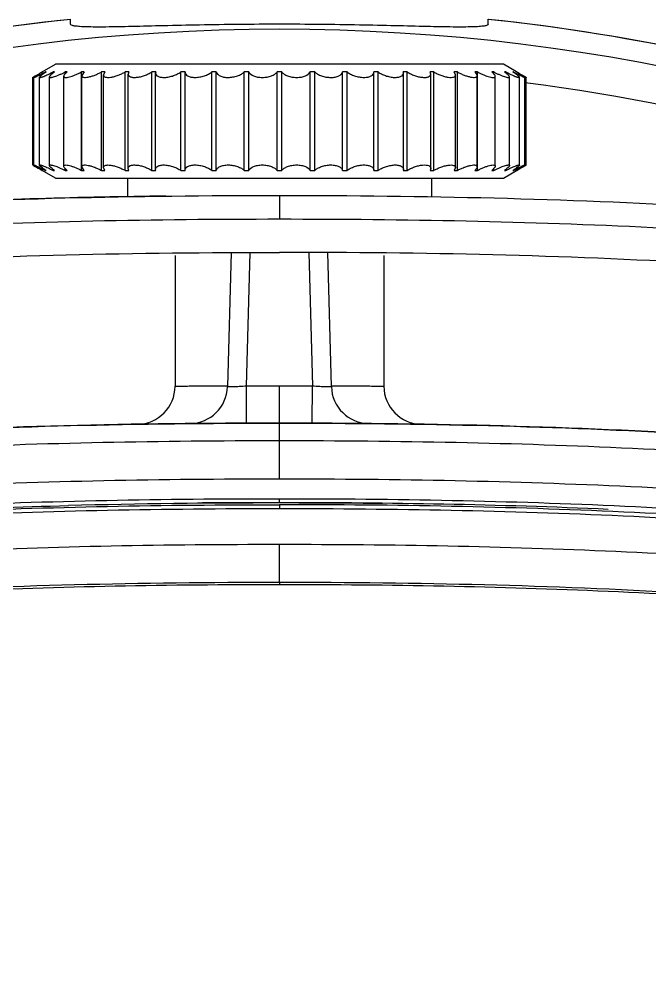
# Model space of a CAD drawing. Header units: millimetres. Extents: x 789 to 15176, y 607 to 3602.
# Drawn here: x 7984.5 to 8106.3, y 3415.5 to 3602.3 of the extents above; entities that cross this region are included whole.
import ezdxf

# ---------------------------------------------------------------- set-up
doc = ezdxf.new("R2010")
doc.units = ezdxf.units.MM
doc.layers.add('ASSEM_MEMBER_1', color=7, linetype='Continuous')

msp = doc.modelspace()

# ---------------------------------------------------------------- linework, layer by layer
at = {"layer": 'ASSEM_MEMBER_1', "color": 7, "linetype": 'Continuous'}
for p, q in [((7994.37, 3601.34), (7994.37, 3602.3)), ((8075.09, 3601.34), (8075.09, 3602.3)), ((7988.9, 3592.15), (7991.44, 3593.61)), ((8078.02, 3593.61), (7991.44, 3593.61)), ((8080.56, 3592.15), (8078.02, 3593.61)), ((7987.06, 3574.14), (7987.06, 3591.07)), ((7987.22, 3591.17), (7987.51, 3591.35)), ((7987.28, 3574.13), (7987.28, 3591.08)), ((7988.37, 3574.09), (7988.37, 3591.12)), ((7989.49, 3592.02), (7989.49, 3592.13)), ((7989.65, 3592.13), (7989.49, 3592.13)), ((7990.3, 3574.03), (7990.3, 3591.19)), ((7990.98, 3591.89), (7990.98, 3592.13)), ((7991.26, 3592.13), (7990.98, 3592.13)), ((7993.03, 3573.93), (7993.03, 3591.28)), ((7993.32, 3591.69), (7993.32, 3592.13)), ((7993.71, 3592.13), (7993.32, 3592.13)), ((7996.46, 3573.08), (7996.46, 3592.13)), ((7996.96, 3592.13), (7996.46, 3592.13)), ((7996.96, 3592.13), (7996.52, 3591.41)), ((7996.52, 3573.8), (7996.52, 3591.41)), ((8000.35, 3573.08), (8000.35, 3592.13)), ((8000.95, 3592.13), (8000.35, 3592.13)), ((8000.95, 3592.13), (8000.7, 3591.56)), ((8000.7, 3573.65), (8000.7, 3591.56)), ((8004.91, 3573.08), (8004.91, 3592.13)), ((8005.6, 3592.13), (8004.91, 3592.13)), ((8005.6, 3592.13), (8005.49, 3591.73)), ((8005.49, 3573.48), (8005.49, 3591.73)), ((8010.05, 3573.08), (8010.05, 3592.13)), ((8010.81, 3592.13), (8010.05, 3592.13)), ((8010.81, 3592.13), (8010.78, 3591.93)), ((8010.78, 3573.28), (8010.78, 3591.93)), ((8015.67, 3573.08), (8015.67, 3592.13)), ((8016.49, 3592.13), (8015.67, 3592.13)), ((8016.49, 3573.08), (8016.49, 3592.13)), ((8021.66, 3573.08), (8021.66, 3592.13)), ((8022.52, 3592.13), (8021.66, 3592.13)), ((8022.52, 3573.08), (8022.52, 3592.13)), ((8027.91, 3573.08), (8027.91, 3592.13)), ((8028.79, 3592.13), (8027.91, 3592.13)), ((8028.79, 3573.08), (8028.79, 3592.13)), ((8034.28, 3573.08), (8034.28, 3592.13)), ((8035.18, 3592.13), (8034.28, 3592.13)), ((8035.18, 3573.08), (8035.18, 3592.13)), ((8040.67, 3573.08), (8040.67, 3592.13)), ((8041.56, 3592.13), (8040.67, 3592.13)), ((8041.56, 3573.08), (8041.56, 3592.13)), ((8046.94, 3573.08), (8046.94, 3592.13)), ((8047.8, 3592.13), (8046.94, 3592.13)), ((8047.8, 3573.08), (8047.8, 3592.13)), ((8052.97, 3573.08), (8052.97, 3592.13)), ((8053.79, 3592.13), (8052.97, 3592.13)), ((8053.79, 3573.08), (8053.79, 3592.13)), ((8058.68, 3591.93), (8058.65, 3592.13)), ((8059.41, 3592.13), (8058.65, 3592.13)), ((8058.68, 3573.28), (8058.68, 3591.93)), ((8059.41, 3573.08), (8059.41, 3592.13)), ((8063.97, 3591.73), (8063.86, 3592.13)), ((8064.55, 3592.13), (8063.86, 3592.13)), ((8063.97, 3573.48), (8063.97, 3591.73)), ((8064.55, 3573.08), (8064.55, 3592.13)), ((8068.76, 3591.56), (8068.51, 3592.13)), ((8069.11, 3592.13), (8068.51, 3592.13)), ((8068.76, 3573.65), (8068.76, 3591.56)), ((8069.11, 3573.08), (8069.11, 3592.13)), ((8073, 3592.13), (8072.5, 3592.13)), ((8072.94, 3573.8), (8072.94, 3591.41)), ((8073, 3573.08), (8073, 3592.13)), ((8076.14, 3592.13), (8075.75, 3592.13)), ((8076.14, 3591.7), (8076.14, 3592.13)), ((8076.43, 3573.93), (8076.43, 3591.28)), ((8078.48, 3592.13), (8078.21, 3592.13)), ((8078.48, 3591.9), (8078.48, 3592.13)), ((8079.17, 3574.03), (8079.17, 3591.19)), ((8079.97, 3592.13), (8079.81, 3592.13)), ((8079.97, 3592.02), (8079.97, 3592.13)), ((8081.1, 3574.09), (8081.1, 3591.12)), ((8082.18, 3574.13), (8082.18, 3591.08)), ((8082.4, 3574.14), (8082.4, 3591.07)), ((7987.22, 3574.04), (7987.51, 3573.87)), ((7991.44, 3571.6), (7988.9, 3573.06)), ((7989.49, 3573.08), (7989.49, 3573.19)), ((7989.49, 3573.08), (7989.65, 3573.08)), ((7990.98, 3573.08), (7990.98, 3573.32)), ((7990.98, 3573.08), (7991.26, 3573.08)), ((7993.32, 3573.08), (7993.32, 3573.52)), ((7993.32, 3573.08), (7993.71, 3573.08)), ((7996.46, 3573.08), (7996.96, 3573.08)), ((7996.96, 3573.08), (7996.52, 3573.8)), ((8000.35, 3573.08), (8000.95, 3573.08)), ((8000.95, 3573.08), (8000.7, 3573.65)), ((8004.91, 3573.08), (8005.6, 3573.08)), ((8005.6, 3573.08), (8005.49, 3573.48)), ((8010.05, 3573.08), (8010.81, 3573.08)), ((8010.81, 3573.08), (8010.78, 3573.28)), ((8015.67, 3573.08), (8016.49, 3573.08)), ((8021.66, 3573.08), (8022.52, 3573.08)), ((8027.91, 3573.08), (8028.79, 3573.08)), ((8034.28, 3573.08), (8035.18, 3573.08)), ((8040.67, 3573.08), (8041.56, 3573.08)), ((8046.94, 3573.08), (8047.8, 3573.08)), ((8052.97, 3573.08), (8053.79, 3573.08)), ((8058.68, 3573.28), (8058.65, 3573.08)), ((8058.65, 3573.08), (8059.41, 3573.08)), ((8063.97, 3573.48), (8063.86, 3573.08)), ((8063.86, 3573.08), (8064.55, 3573.08)), ((8068.76, 3573.65), (8068.51, 3573.08)), ((8068.51, 3573.08), (8069.11, 3573.08)), ((8072.5, 3573.08), (8073, 3573.08)), ((8075.75, 3573.08), (8076.14, 3573.08)), ((8076.14, 3573.08), (8076.14, 3573.51)), ((8078.02, 3571.6), (8080.56, 3573.06)), ((8078.21, 3573.08), (8078.48, 3573.08)), ((8078.48, 3573.08), (8078.48, 3573.32)), ((8079.81, 3573.08), (8079.97, 3573.08)), ((8079.97, 3573.08), (8079.97, 3573.19)), ((7991.44, 3571.6), (8078.02, 3571.6)), ((8005.38, 3571.6), (8005.38, 3567.93)), ((8064.08, 3571.6), (8064.08, 3567.93)), ((8034.73, 3568.26), (8034.73, 3563.7)), ((8014.55, 3556.61), (8014.55, 3531.36)), ((8025.37, 3557.23), (8024.7, 3531.3)), ((8028.36, 3531.37), (8029.04, 3557.24)), ((8040.42, 3557.24), (8041.1, 3531.37)), ((8044.77, 3531.3), (8044.09, 3557.23)), ((8054.91, 3556.61), (8054.91, 3531.36)), ((8028.39, 3524.22), (8028.36, 3531.37)), ((8034.73, 3524.23), (8034.73, 3531.38)), ((8041.07, 3524.22), (8041.1, 3531.37)), ((8034.73, 3513.47), (8034.73, 3524.23)), ((8034.73, 3508.79), (8034.73, 3509.56)), ((8034.73, 3508.46), (8034.73, 3507.73)), ((8034.73, 3493.42), (8034.73, 3500.75)), ((8034.73, 3493.42), (8034.73, 3493.05))]:
    msp.add_line(p, q, dxfattribs=at)
for centre, radius, start, end in [((8034.73, 3219.39), 385.02, 96.0247, 121.0296), ((8034.73, 3219.39), 385.03, 96.0165, 120.0341), ((8034.73, 3219.39), 385.03, 59.9653, 83.9835), ((8034.73, 3219.39), 385.02, 58.5823, 83.9753), ((8034.73, 3219.4), 380.97, 61.615, 118.3846), ((8034.73, 3219.4), 373.68, 65.3539, 82.6957), ((8007.21, 3531.36), 7.34, 270.931, 360), ((8017.36, 3531.49), 7.34, 270.5649, 358.5), ((8034.7, 1691.64), 1839.74, 89.99917, 90.19743), ((8034.76, 1691.64), 1839.74, 89.80257, 90.00083), ((8052.1, 3531.49), 7.34, 181.5, 269.4351), ((8062.25, 3531.36), 7.34, 180, 269.069), ((8033.67, 1927.2), 1581.59, 89.96169, 91.43907), ((8034.55, 1763.03), 1745.82, 89.99424, 90.51414), ((8035, 1790.3), 1718.49, 89.34608, 90.00907)]:
    msp.add_arc(centre, radius, start, end, dxfattribs=at)
for points, knots in [([(8075.09, 3601.34), (8075.09, 3601.25), (8074.77, 3601.07), (8074.21, 3600.99), (8073.22, 3600.88), (8071.9, 3600.83), (8070.21, 3600.8), (8067.29, 3600.82), (8062.9, 3600.91), (8056.87, 3601.06), (8049.98, 3601.21), (8042.5, 3601.32), (8034.73, 3601.36), (8026.96, 3601.32), (8019.48, 3601.21), (8012.59, 3601.06), (8006.56, 3600.91), (8002.17, 3600.82), (7999.25, 3600.8), (7997.56, 3600.83), (7996.24, 3600.88), (7995.25, 3600.99), (7994.7, 3601.07), (7994.37, 3601.25), (7994.37, 3601.34)], [0, 0, 0, 0, 0.003338, 0.010732, 0.022685, 0.039187, 0.060108, 0.085273, 0.1473, 0.222885, 0.309121, 0.40269, 0.499997, 0.597304, 0.690874, 0.777111, 0.852698, 0.914727, 0.939891, 0.960813, 0.977315, 0.989268, 0.996662, 1, 1, 1, 1]), ([(7987.06, 3591.07), (7987.06, 3591.08), (7987.08, 3591.09), (7987.11, 3591.11), (7987.16, 3591.14), (7987.2, 3591.16), (7987.22, 3591.17)], [0, 0, 0, 0, 0.074984, 0.268291, 0.57787, 1, 1, 1, 1]), ([(7988.92, 3592.13), (7988.81, 3592.06), (7988.59, 3591.94), (7988.28, 3591.75), (7988.01, 3591.59), (7987.77, 3591.44), (7987.57, 3591.31), (7987.44, 3591.22), (7987.36, 3591.16), (7987.32, 3591.12), (7987.29, 3591.1), (7987.28, 3591.09), (7987.28, 3591.08)], [0, 0, 0, 0, 0.198132, 0.383152, 0.550991, 0.697713, 0.819459, 0.912383, 0.946886, 0.972998, 0.990593, 1, 1, 1, 1]), ([(7987.28, 3591.08), (7987.28, 3591.07), (7987.3, 3591.07), (7987.32, 3591.07), (7987.36, 3591.08), (7987.43, 3591.11), (7987.53, 3591.15), (7987.66, 3591.2), (7987.89, 3591.3), (7988.06, 3591.39), (7988.18, 3591.45)], [0, 0, 0, 0, 0.018075, 0.037786, 0.065787, 0.147064, 0.261298, 0.406307, 0.57967, 1, 1, 1, 1]), ([(7987.51, 3591.35), (7987.61, 3591.4), (7988.06, 3591.66), (7988.52, 3591.92), (7988.88, 3592.13)], [0, 0, 0, 0, 0.204794, 1, 1, 1, 1]), ([(7988.18, 3591.45), (7988.28, 3591.5), (7988.72, 3591.72), (7989.16, 3591.95), (7989.49, 3592.13)], [0, 0, 0, 0, 0.22483, 1, 1, 1, 1]), ([(7989.65, 3592.13), (7989.47, 3592.02), (7989.16, 3591.81), (7988.81, 3591.56), (7988.58, 3591.38), (7988.47, 3591.28), (7988.4, 3591.2), (7988.37, 3591.14), (7988.37, 3591.12)], [0, 0, 0, 0, 0.373381, 0.678529, 0.798272, 0.892663, 0.95975, 1, 1, 1, 1]), ([(7988.37, 3591.12), (7988.37, 3591.11), (7988.38, 3591.08), (7988.43, 3591.07), (7988.49, 3591.07), (7988.59, 3591.09), (7988.7, 3591.11), (7988.84, 3591.16), (7989, 3591.21), (7989.24, 3591.3), (7989.59, 3591.45), (7990.03, 3591.65), (7990.5, 3591.88), (7990.82, 3592.04), (7990.98, 3592.13)], [0, 0, 0, 0, 0.011332, 0.026254, 0.049403, 0.081783, 0.123477, 0.174073, 0.232885, 0.299176, 0.450831, 0.622289, 0.807356, 1, 1, 1, 1]), ([(7991.26, 3592.13), (7991.12, 3592.03), (7990.88, 3591.86), (7990.58, 3591.6), (7990.4, 3591.41), (7990.31, 3591.27), (7990.3, 3591.21), (7990.3, 3591.19)], [0, 0, 0, 0, 0.358786, 0.65333, 0.868759, 0.944361, 1, 1, 1, 1]), ([(7990.3, 3591.19), (7990.3, 3591.17), (7990.31, 3591.13), (7990.36, 3591.09), (7990.44, 3591.07), (7990.55, 3591.07), (7990.69, 3591.08), (7990.93, 3591.13), (7991.27, 3591.23), (7991.74, 3591.39), (7992.25, 3591.61), (7992.78, 3591.85), (7993.14, 3592.03), (7993.32, 3592.13)], [0, 0, 0, 0, 0.016934, 0.035165, 0.059715, 0.092792, 0.134858, 0.185787, 0.311605, 0.463411, 0.633418, 0.814501, 1, 1, 1, 1]), ([(7993.71, 3592.13), (7993.53, 3591.98), (7993.3, 3591.77), (7993.08, 3591.48), (7993.03, 3591.34), (7993.03, 3591.28)], [0, 0, 0, 0, 0.624184, 0.843916, 1, 1, 1, 1]), ([(7993.03, 3591.28), (7993.03, 3591.26), (7993.04, 3591.2), (7993.11, 3591.13), (7993.2, 3591.09), (7993.39, 3591.06), (7993.72, 3591.08), (7994.17, 3591.18), (7994.7, 3591.34), (7995.28, 3591.56), (7995.87, 3591.83), (7996.27, 3592.03), (7996.46, 3592.13)], [0, 0, 0, 0, 0.021796, 0.043837, 0.070686, 0.105042, 0.199468, 0.326305, 0.478226, 0.646393, 0.822716, 1, 1, 1, 1]), ([(7996.52, 3591.41), (7996.52, 3591.37), (7996.54, 3591.3), (7996.6, 3591.2), (7996.71, 3591.14), (7996.93, 3591.07), (7997.3, 3591.06), (7997.82, 3591.14), (7998.43, 3591.3), (7999.07, 3591.52), (7999.72, 3591.8), (8000.15, 3592.02), (8000.35, 3592.13)], [0, 0, 0, 0, 0.025907, 0.051613, 0.081138, 0.117319, 0.213949, 0.342188, 0.494389, 0.660563, 0.831641, 1, 1, 1, 1]), ([(8000.7, 3591.56), (8000.7, 3591.51), (8000.72, 3591.42), (8000.82, 3591.25), (8001.11, 3591.1), (8001.57, 3591.05), (8002.17, 3591.1), (8002.84, 3591.25), (8003.56, 3591.48), (8004.25, 3591.77), (8004.7, 3592.01), (8004.91, 3592.13)], [0, 0, 0, 0, 0.029383, 0.058497, 0.128479, 0.228031, 0.358258, 0.51111, 0.675369, 0.840975, 1, 1, 1, 1]), ([(8005.49, 3591.73), (8005.49, 3591.68), (8005.5, 3591.57), (8005.61, 3591.36), (8005.85, 3591.21), (8006.14, 3591.12), (8006.53, 3591.06), (8007.12, 3591.08), (8007.87, 3591.2), (8008.64, 3591.43), (8009.38, 3591.74), (8009.84, 3591.99), (8010.05, 3592.13)], [0, 0, 0, 0, 0.032308, 0.064464, 0.139504, 0.187286, 0.242796, 0.375399, 0.529051, 0.691239, 0.8509, 1, 1, 1, 1]), ([(8010.78, 3591.93), (8010.78, 3591.86), (8010.8, 3591.73), (8010.92, 3591.48), (8011.26, 3591.23), (8011.84, 3591.08), (8012.58, 3591.05), (8013.4, 3591.16), (8014.23, 3591.39), (8015, 3591.71), (8015.46, 3591.98), (8015.67, 3592.13)], [0, 0, 0, 0, 0.034777, 0.069716, 0.149982, 0.257014, 0.392586, 0.547447, 0.707651, 0.861126, 1, 1, 1, 1]), ([(8016.49, 3592.13), (8016.49, 3592.06), (8016.51, 3591.91), (8016.64, 3591.62), (8017.02, 3591.32), (8017.65, 3591.11), (8018.45, 3591.04), (8019.34, 3591.13), (8020.22, 3591.35), (8021.01, 3591.68), (8021.47, 3591.97), (8021.66, 3592.13)], [0, 0, 0, 0, 0.036729, 0.074183, 0.159948, 0.271751, 0.41094, 0.567246, 0.725198, 0.871862, 1, 1, 1, 1]), ([(8022.52, 3592.13), (8022.56, 3591.98), (8022.76, 3591.66), (8023.27, 3591.33), (8023.98, 3591.11), (8024.84, 3591.04), (8025.74, 3591.13), (8026.6, 3591.34), (8027.34, 3591.67), (8027.74, 3591.97), (8027.91, 3592.13)], [0, 0, 0, 0, 0.079454, 0.177167, 0.300168, 0.445467, 0.600928, 0.751463, 0.88604, 1, 1, 1, 1]), ([(8028.79, 3592.13), (8028.98, 3591.78), (8029.59, 3591.37), (8030.52, 3591.12), (8031.41, 3591.04), (8032.32, 3591.12), (8033.14, 3591.34), (8033.81, 3591.67), (8034.16, 3591.97), (8034.28, 3592.13)], [0, 0, 0, 0, 0.196652, 0.330042, 0.480314, 0.633933, 0.776465, 0.899034, 1, 1, 1, 1]), ([(8035.18, 3592.13), (8035.3, 3591.97), (8035.65, 3591.67), (8036.32, 3591.34), (8037.15, 3591.12), (8038.05, 3591.04), (8038.94, 3591.12), (8039.87, 3591.37), (8040.48, 3591.78), (8040.67, 3592.13)], [0, 0, 0, 0, 0.101019, 0.223664, 0.366237, 0.5199, 0.67012, 0.803464, 1, 1, 1, 1]), ([(8041.56, 3592.13), (8041.72, 3591.97), (8042.13, 3591.67), (8042.86, 3591.34), (8043.72, 3591.12), (8044.63, 3591.04), (8045.48, 3591.11), (8046.19, 3591.33), (8046.7, 3591.66), (8046.9, 3591.98), (8046.94, 3592.13)], [0, 0, 0, 0, 0.11402, 0.248677, 0.39925, 0.554746, 0.699986, 0.822938, 0.920586, 1, 1, 1, 1]), ([(8047.8, 3592.13), (8048, 3591.97), (8048.45, 3591.68), (8049.24, 3591.35), (8050.12, 3591.13), (8051.01, 3591.04), (8051.81, 3591.11), (8052.45, 3591.32), (8052.82, 3591.62), (8052.95, 3591.91), (8052.97, 3592.06), (8052.97, 3592.13)], [0, 0, 0, 0, 0.128205, 0.274953, 0.432936, 0.58927, 0.728393, 0.840145, 0.925852, 0.963281, 1, 1, 1, 1]), ([(8053.79, 3592.13), (8054, 3591.98), (8054.46, 3591.71), (8055.23, 3591.39), (8056.06, 3591.16), (8056.89, 3591.05), (8057.62, 3591.08), (8058.2, 3591.23), (8058.54, 3591.48), (8058.66, 3591.74), (8058.68, 3591.86), (8058.68, 3591.93)], [0, 0, 0, 0, 0.13894, 0.292506, 0.452732, 0.607627, 0.743153, 0.850115, 0.930335, 0.965246, 1, 1, 1, 1]), ([(8059.41, 3592.13), (8059.62, 3591.99), (8060.08, 3591.74), (8060.82, 3591.43), (8061.6, 3591.2), (8062.35, 3591.08), (8062.93, 3591.06), (8063.32, 3591.12), (8063.61, 3591.21), (8063.85, 3591.36), (8063.96, 3591.57), (8063.97, 3591.68), (8063.97, 3591.73)], [0, 0, 0, 0, 0.149161, 0.30892, 0.471125, 0.624795, 0.757357, 0.81283, 0.860572, 0.935581, 0.967718, 1, 1, 1, 1]), ([(8064.55, 3592.13), (8064.76, 3592.01), (8065.21, 3591.77), (8065.91, 3591.48), (8066.62, 3591.25), (8067.29, 3591.1), (8067.89, 3591.05), (8068.35, 3591.1), (8068.64, 3591.25), (8068.74, 3591.42), (8068.76, 3591.51), (8068.76, 3591.56)], [0, 0, 0, 0, 0.159077, 0.324779, 0.489048, 0.641889, 0.772088, 0.871582, 0.94153, 0.970633, 1, 1, 1, 1]), ([(8069.11, 3592.13), (8069.31, 3592.02), (8069.74, 3591.8), (8070.39, 3591.52), (8071.03, 3591.3), (8071.64, 3591.14), (8072.16, 3591.06), (8072.53, 3591.07), (8072.75, 3591.14), (8072.86, 3591.2), (8072.92, 3591.3), (8072.94, 3591.37), (8072.94, 3591.41)], [0, 0, 0, 0, 0.168402, 0.339573, 0.505753, 0.657933, 0.786178, 0.882762, 0.918894, 0.948404, 0.974101, 1, 1, 1, 1]), ([(8072.94, 3591.41), (8072.94, 3591.53), (8072.81, 3591.8), (8072.62, 3592.01), (8072.5, 3592.13)], [0, 0, 0, 0, 0.405986, 1, 1, 1, 1]), ([(8073, 3592.13), (8073.19, 3592.03), (8073.59, 3591.83), (8074.18, 3591.56), (8074.76, 3591.34), (8075.29, 3591.18), (8075.75, 3591.08), (8076.07, 3591.06), (8076.26, 3591.09), (8076.36, 3591.13), (8076.42, 3591.2), (8076.43, 3591.26), (8076.43, 3591.28)], [0, 0, 0, 0, 0.17732, 0.353735, 0.521913, 0.673818, 0.800644, 0.895006, 0.929375, 0.956184, 0.978213, 1, 1, 1, 1]), ([(8076.43, 3591.28), (8076.43, 3591.34), (8076.38, 3591.48), (8076.16, 3591.77), (8075.93, 3591.98), (8075.75, 3592.13)], [0, 0, 0, 0, 0.15614, 0.375851, 1, 1, 1, 1]), ([(8076.14, 3592.13), (8076.32, 3592.03), (8076.68, 3591.85), (8077.22, 3591.61), (8077.72, 3591.39), (8078.19, 3591.23), (8078.53, 3591.13), (8078.77, 3591.08), (8078.91, 3591.07), (8079.02, 3591.07), (8079.1, 3591.09), (8079.16, 3591.13), (8079.17, 3591.17), (8079.17, 3591.19)], [0, 0, 0, 0, 0.185524, 0.366693, 0.536723, 0.688508, 0.814276, 0.865222, 0.90727, 0.940293, 0.964861, 0.98307, 1, 1, 1, 1]), ([(8079.17, 3591.19), (8079.17, 3591.21), (8079.15, 3591.27), (8079.06, 3591.41), (8078.88, 3591.6), (8078.58, 3591.86), (8078.34, 3592.03), (8078.21, 3592.13)], [0, 0, 0, 0, 0.05563, 0.131271, 0.346733, 0.641189, 1, 1, 1, 1]), ([(8078.48, 3592.13), (8078.64, 3592.04), (8078.96, 3591.88), (8079.43, 3591.65), (8079.87, 3591.45), (8080.22, 3591.3), (8080.46, 3591.21), (8080.62, 3591.16), (8080.76, 3591.11), (8080.88, 3591.09), (8080.97, 3591.07), (8081.03, 3591.07), (8081.08, 3591.08), (8081.1, 3591.11), (8081.1, 3591.12)], [0, 0, 0, 0, 0.192657, 0.377803, 0.549303, 0.700923, 0.767206, 0.825994, 0.876556, 0.918273, 0.950648, 0.973741, 0.988676, 1, 1, 1, 1]), ([(8081.1, 3591.12), (8081.1, 3591.14), (8081.06, 3591.2), (8080.99, 3591.28), (8080.88, 3591.38), (8080.66, 3591.56), (8080.3, 3591.81), (8079.99, 3592.02), (8079.81, 3592.13)], [0, 0, 0, 0, 0.040313, 0.107385, 0.201817, 0.32158, 0.626635, 1, 1, 1, 1]), ([(8079.97, 3592.13), (8080.09, 3592.07), (8080.53, 3591.83), (8080.97, 3591.6), (8081.29, 3591.44)], [0, 0, 0, 0, 0.270855, 1, 1, 1, 1]), ([(8082.18, 3591.08), (8082.18, 3591.09), (8082.17, 3591.1), (8082.14, 3591.12), (8082.11, 3591.16), (8082.03, 3591.22), (8081.89, 3591.31), (8081.69, 3591.44), (8081.45, 3591.59), (8081.18, 3591.75), (8080.87, 3591.94), (8080.66, 3592.06), (8080.54, 3592.13)], [0, 0, 0, 0, 0.009351, 0.026946, 0.053103, 0.087632, 0.180561, 0.302356, 0.449076, 0.616863, 0.801839, 1, 1, 1, 1]), ([(8080.58, 3592.13), (8080.71, 3592.05), (8081.16, 3591.79), (8081.62, 3591.53), (8081.95, 3591.35)], [0, 0, 0, 0, 0.287858, 1, 1, 1, 1]), ([(8081.29, 3591.44), (8081.42, 3591.38), (8081.59, 3591.3), (8081.8, 3591.2), (8081.93, 3591.14), (8082.03, 3591.11), (8082.1, 3591.08), (8082.14, 3591.07), (8082.16, 3591.07), (8082.18, 3591.07), (8082.18, 3591.08)], [0, 0, 0, 0, 0.420796, 0.594189, 0.739047, 0.85309, 0.934373, 0.962301, 0.9819, 1, 1, 1, 1]), ([(8081.95, 3591.35), (8081.98, 3591.33), (8082.08, 3591.27), (8082.19, 3591.21), (8082.26, 3591.16)], [0, 0, 0, 0, 0.297293, 1, 1, 1, 1]), ([(8082.26, 3591.16), (8082.28, 3591.15), (8082.31, 3591.13), (8082.36, 3591.1), (8082.38, 3591.08), (8082.4, 3591.08), (8082.4, 3591.07)], [0, 0, 0, 0, 0.421727, 0.730914, 0.923964, 1, 1, 1, 1]), ([(7987.06, 3574.14), (7987.06, 3574.14), (7987.08, 3574.13), (7987.11, 3574.11), (7987.16, 3574.08), (7987.2, 3574.05), (7987.22, 3574.04)], [0, 0, 0, 0, 0.075301, 0.268441, 0.578063, 1, 1, 1, 1]), ([(7987.28, 3574.13), (7987.28, 3574.14), (7987.3, 3574.14), (7987.32, 3574.14), (7987.36, 3574.13), (7987.43, 3574.11), (7987.53, 3574.06), (7987.66, 3574.01), (7987.88, 3573.91), (7988.06, 3573.82), (7988.18, 3573.76)], [0, 0, 0, 0, 0.018188, 0.037894, 0.065867, 0.147083, 0.261361, 0.406451, 0.579813, 1, 1, 1, 1]), ([(7988.92, 3573.08), (7988.81, 3573.15), (7988.59, 3573.27), (7988.28, 3573.46), (7988.01, 3573.63), (7987.77, 3573.78), (7987.57, 3573.9), (7987.44, 3574), (7987.36, 3574.05), (7987.32, 3574.09), (7987.29, 3574.11), (7987.28, 3574.13), (7987.28, 3574.13)], [0, 0, 0, 0, 0.198164, 0.383214, 0.551076, 0.697826, 0.819625, 0.912568, 0.947036, 0.973087, 0.99062, 1, 1, 1, 1]), ([(7988.37, 3574.09), (7988.37, 3574.1), (7988.38, 3574.13), (7988.43, 3574.14), (7988.49, 3574.14), (7988.59, 3574.13), (7988.7, 3574.1), (7988.84, 3574.06), (7989, 3574), (7989.24, 3573.91), (7989.59, 3573.76), (7990.03, 3573.56), (7990.5, 3573.33), (7990.82, 3573.17), (7990.98, 3573.08)], [0, 0, 0, 0, 0.011271, 0.026205, 0.049367, 0.081743, 0.123435, 0.174052, 0.232888, 0.299178, 0.450783, 0.622229, 0.807328, 1, 1, 1, 1]), ([(7990.3, 3574.03), (7990.3, 3574.04), (7990.31, 3574.08), (7990.36, 3574.12), (7990.44, 3574.14), (7990.55, 3574.14), (7990.69, 3574.13), (7990.93, 3574.08), (7991.27, 3573.98), (7991.74, 3573.82), (7992.25, 3573.61), (7992.78, 3573.36), (7993.14, 3573.18), (7993.32, 3573.08)], [0, 0, 0, 0, 0.016862, 0.035048, 0.059604, 0.092698, 0.134768, 0.1857, 0.311559, 0.463344, 0.633336, 0.814459, 1, 1, 1, 1]), ([(7993.03, 3573.93), (7993.03, 3573.95), (7993.04, 3574.01), (7993.11, 3574.08), (7993.2, 3574.12), (7993.39, 3574.15), (7993.72, 3574.13), (7994.17, 3574.03), (7994.7, 3573.87), (7995.28, 3573.65), (7995.87, 3573.38), (7996.27, 3573.19), (7996.46, 3573.08)], [0, 0, 0, 0, 0.021795, 0.043789, 0.070607, 0.104969, 0.199417, 0.326275, 0.478193, 0.64633, 0.82268, 1, 1, 1, 1]), ([(7996.52, 3573.8), (7996.52, 3573.84), (7996.54, 3573.91), (7996.6, 3574.01), (7996.71, 3574.08), (7996.93, 3574.14), (7997.3, 3574.15), (7997.82, 3574.07), (7998.43, 3573.92), (7999.07, 3573.69), (7999.72, 3573.41), (8000.15, 3573.2), (8000.35, 3573.08)], [0, 0, 0, 0, 0.025934, 0.051643, 0.081136, 0.117296, 0.213952, 0.342195, 0.494401, 0.66053, 0.831617, 1, 1, 1, 1]), ([(8000.7, 3573.65), (8000.7, 3573.7), (8000.72, 3573.79), (8000.82, 3573.96), (8001.03, 3574.07), (8001.29, 3574.13), (8001.65, 3574.15), (8002.17, 3574.11), (8002.84, 3573.96), (8003.56, 3573.73), (8004.25, 3573.44), (8004.7, 3573.21), (8004.91, 3573.08)], [0, 0, 0, 0, 0.029393, 0.058523, 0.128458, 0.174305, 0.228234, 0.358437, 0.511258, 0.67543, 0.840994, 1, 1, 1, 1]), ([(8005.49, 3573.48), (8005.49, 3573.53), (8005.5, 3573.64), (8005.61, 3573.86), (8005.85, 3574.01), (8006.14, 3574.09), (8006.53, 3574.15), (8007.12, 3574.14), (8007.87, 3574.01), (8008.64, 3573.78), (8009.38, 3573.47), (8009.84, 3573.22), (8010.05, 3573.08)], [0, 0, 0, 0, 0.032312, 0.064482, 0.139535, 0.187296, 0.242801, 0.375423, 0.529078, 0.691228, 0.850882, 1, 1, 1, 1]), ([(8010.78, 3573.28), (8010.78, 3573.35), (8010.8, 3573.48), (8010.92, 3573.73), (8011.26, 3573.98), (8011.84, 3574.13), (8012.58, 3574.16), (8013.4, 3574.05), (8014.23, 3573.82), (8015, 3573.5), (8015.46, 3573.23), (8015.67, 3573.08)], [0, 0, 0, 0, 0.034773, 0.069715, 0.150004, 0.257011, 0.392605, 0.547467, 0.707646, 0.861108, 1, 1, 1, 1]), ([(8016.49, 3573.08), (8016.49, 3573.15), (8016.51, 3573.3), (8016.64, 3573.59), (8017.02, 3573.89), (8017.65, 3574.1), (8018.45, 3574.17), (8019.34, 3574.08), (8020.22, 3573.86), (8021.01, 3573.53), (8021.47, 3573.24), (8021.66, 3573.08)], [0, 0, 0, 0, 0.036726, 0.074176, 0.159952, 0.27175, 0.410949, 0.567261, 0.725197, 0.871844, 1, 1, 1, 1]), ([(8022.52, 3573.08), (8022.56, 3573.24), (8022.76, 3573.55), (8023.27, 3573.89), (8023.98, 3574.1), (8024.84, 3574.17), (8025.74, 3574.09), (8026.6, 3573.87), (8027.34, 3573.54), (8027.74, 3573.24), (8027.91, 3573.08)], [0, 0, 0, 0, 0.07945, 0.177168, 0.300165, 0.445475, 0.600941, 0.751462, 0.886023, 1, 1, 1, 1]), ([(8028.79, 3573.08), (8028.98, 3573.43), (8029.59, 3573.84), (8030.52, 3574.09), (8031.41, 3574.17), (8032.32, 3574.09), (8033.14, 3573.87), (8033.81, 3573.55), (8034.16, 3573.24), (8034.28, 3573.08)], [0, 0, 0, 0, 0.196655, 0.330042, 0.480324, 0.633947, 0.776464, 0.89902, 1, 1, 1, 1]), ([(8035.18, 3573.08), (8035.3, 3573.24), (8035.65, 3573.55), (8036.32, 3573.87), (8037.15, 3574.09), (8038.05, 3574.17), (8038.94, 3574.09), (8039.87, 3573.84), (8040.48, 3573.43), (8040.67, 3573.08)], [0, 0, 0, 0, 0.101017, 0.22366, 0.366232, 0.519905, 0.670129, 0.80346, 1, 1, 1, 1]), ([(8041.56, 3573.08), (8041.72, 3573.24), (8042.13, 3573.54), (8042.86, 3573.87), (8043.72, 3574.09), (8044.63, 3574.17), (8045.48, 3574.1), (8046.19, 3573.89), (8046.7, 3573.55), (8046.9, 3573.24), (8046.94, 3573.08)], [0, 0, 0, 0, 0.11402, 0.248671, 0.399244, 0.554751, 0.699994, 0.822933, 0.920573, 1, 1, 1, 1]), ([(8047.8, 3573.08), (8048, 3573.24), (8048.45, 3573.53), (8049.24, 3573.86), (8050.12, 3574.08), (8051.01, 3574.17), (8051.81, 3574.1), (8052.45, 3573.89), (8052.82, 3573.59), (8052.95, 3573.3), (8052.97, 3573.15), (8052.97, 3573.08)], [0, 0, 0, 0, 0.128206, 0.274946, 0.43293, 0.589273, 0.728399, 0.840138, 0.925841, 0.96328, 1, 1, 1, 1]), ([(8053.79, 3573.08), (8054, 3573.23), (8054.46, 3573.5), (8055.23, 3573.82), (8056.06, 3574.05), (8056.89, 3574.16), (8057.53, 3574.14), (8057.96, 3574.04), (8058.28, 3573.92), (8058.54, 3573.73), (8058.66, 3573.48), (8058.68, 3573.35), (8058.68, 3573.28)], [0, 0, 0, 0, 0.138898, 0.292405, 0.452588, 0.60743, 0.742925, 0.800294, 0.850176, 0.93033, 0.965247, 1, 1, 1, 1]), ([(8059.41, 3573.08), (8059.62, 3573.22), (8060.08, 3573.47), (8060.82, 3573.78), (8061.6, 3574.01), (8062.35, 3574.14), (8063.01, 3574.15), (8063.53, 3574.06), (8063.85, 3573.86), (8063.96, 3573.64), (8063.97, 3573.53), (8063.97, 3573.48)], [0, 0, 0, 0, 0.149211, 0.309006, 0.471271, 0.624975, 0.757592, 0.86055, 0.935542, 0.967687, 1, 1, 1, 1]), ([(8064.55, 3573.08), (8064.76, 3573.21), (8065.21, 3573.44), (8065.91, 3573.73), (8066.62, 3573.96), (8067.3, 3574.11), (8067.89, 3574.16), (8068.3, 3574.11), (8068.55, 3574.01), (8068.67, 3573.91), (8068.74, 3573.79), (8068.76, 3573.7), (8068.76, 3573.65)], [0, 0, 0, 0, 0.158986, 0.324576, 0.488755, 0.641491, 0.771623, 0.871052, 0.909344, 0.941608, 0.970654, 1, 1, 1, 1]), ([(8069.11, 3573.08), (8069.31, 3573.2), (8069.74, 3573.41), (8070.39, 3573.69), (8071.03, 3573.92), (8071.64, 3574.07), (8072.16, 3574.15), (8072.53, 3574.14), (8072.75, 3574.08), (8072.86, 3574.01), (8072.92, 3573.91), (8072.94, 3573.84), (8072.94, 3573.8)], [0, 0, 0, 0, 0.168413, 0.339579, 0.505768, 0.65795, 0.786197, 0.882788, 0.918927, 0.948461, 0.974147, 1, 1, 1, 1]), ([(8073, 3573.08), (8073.19, 3573.19), (8073.59, 3573.38), (8074.18, 3573.65), (8074.76, 3573.87), (8075.29, 3574.03), (8075.75, 3574.13), (8076.07, 3574.15), (8076.26, 3574.12), (8076.36, 3574.08), (8076.42, 3574.01), (8076.43, 3573.95), (8076.43, 3573.93)], [0, 0, 0, 0, 0.177317, 0.353715, 0.521883, 0.673791, 0.800593, 0.894965, 0.92933, 0.956152, 0.978218, 1, 1, 1, 1]), ([(8076.14, 3573.08), (8076.32, 3573.18), (8076.68, 3573.36), (8077.22, 3573.61), (8077.72, 3573.82), (8078.19, 3573.98), (8078.53, 3574.08), (8078.77, 3574.13), (8078.91, 3574.14), (8079.02, 3574.14), (8079.1, 3574.12), (8079.16, 3574.08), (8079.17, 3574.04), (8079.17, 3574.03)], [0, 0, 0, 0, 0.185518, 0.366671, 0.536684, 0.688479, 0.814219, 0.865156, 0.907208, 0.94023, 0.964788, 0.983012, 1, 1, 1, 1]), ([(8078.48, 3573.08), (8078.64, 3573.17), (8078.96, 3573.33), (8079.43, 3573.56), (8079.87, 3573.76), (8080.22, 3573.91), (8080.46, 3574), (8080.62, 3574.06), (8080.76, 3574.1), (8080.88, 3574.13), (8080.97, 3574.14), (8081.03, 3574.14), (8081.08, 3574.13), (8081.1, 3574.1), (8081.1, 3574.09)], [0, 0, 0, 0, 0.192669, 0.377821, 0.549319, 0.700966, 0.767258, 0.826038, 0.876581, 0.918289, 0.950672, 0.973767, 0.988677, 1, 1, 1, 1]), ([(8082.18, 3574.13), (8082.18, 3574.13), (8082.17, 3574.11), (8082.14, 3574.09), (8082.11, 3574.05), (8082.03, 3573.99), (8081.89, 3573.9), (8081.69, 3573.78), (8081.45, 3573.63), (8081.18, 3573.46), (8080.87, 3573.27), (8080.66, 3573.15), (8080.54, 3573.08)], [0, 0, 0, 0, 0.009288, 0.026891, 0.053096, 0.087672, 0.180591, 0.302311, 0.449005, 0.616813, 0.801823, 1, 1, 1, 1]), ([(8081.29, 3573.77), (8081.41, 3573.83), (8081.59, 3573.91), (8081.8, 3574.01), (8081.93, 3574.07), (8082.03, 3574.11), (8082.1, 3574.13), (8082.14, 3574.14), (8082.16, 3574.14), (8082.18, 3574.14), (8082.18, 3574.13)], [0, 0, 0, 0, 0.42095, 0.59439, 0.739217, 0.853201, 0.934481, 0.962431, 0.982047, 1, 1, 1, 1]), ([(8082.26, 3574.05), (8082.28, 3574.06), (8082.31, 3574.08), (8082.36, 3574.11), (8082.38, 3574.13), (8082.4, 3574.14), (8082.4, 3574.14)], [0, 0, 0, 0, 0.421728, 0.730916, 0.923966, 1, 1, 1, 1]), ([(7987.51, 3573.87), (7987.61, 3573.81), (7988.06, 3573.55), (7988.52, 3573.29), (7988.88, 3573.08)], [0, 0, 0, 0, 0.20478, 1, 1, 1, 1]), ([(7988.18, 3573.76), (7988.28, 3573.72), (7988.72, 3573.5), (7989.16, 3573.26), (7989.49, 3573.08)], [0, 0, 0, 0, 0.224734, 1, 1, 1, 1]), ([(7989.65, 3573.08), (7989.47, 3573.19), (7989.16, 3573.4), (7988.81, 3573.65), (7988.58, 3573.83), (7988.47, 3573.94), (7988.4, 3574.02), (7988.37, 3574.07), (7988.37, 3574.09)], [0, 0, 0, 0, 0.373434, 0.678629, 0.798417, 0.892864, 0.95993, 1, 1, 1, 1]), ([(7991.26, 3573.08), (7991.12, 3573.18), (7990.88, 3573.36), (7990.58, 3573.61), (7990.4, 3573.81), (7990.31, 3573.94), (7990.3, 3574), (7990.3, 3574.03)], [0, 0, 0, 0, 0.35875, 0.653274, 0.868758, 0.944406, 1, 1, 1, 1]), ([(7993.71, 3573.08), (7993.53, 3573.23), (7993.3, 3573.44), (7993.08, 3573.73), (7993.03, 3573.87), (7993.03, 3573.93)], [0, 0, 0, 0, 0.624056, 0.843805, 1, 1, 1, 1]), ([(8072.94, 3573.8), (8072.94, 3573.69), (8072.81, 3573.41), (8072.62, 3573.2), (8072.5, 3573.08)], [0, 0, 0, 0, 0.406007, 1, 1, 1, 1]), ([(8076.43, 3573.93), (8076.43, 3573.87), (8076.38, 3573.73), (8076.16, 3573.44), (8075.93, 3573.23), (8075.75, 3573.08)], [0, 0, 0, 0, 0.155919, 0.37568, 1, 1, 1, 1]), ([(8079.17, 3574.03), (8079.17, 3574), (8079.15, 3573.94), (8079.06, 3573.81), (8078.88, 3573.61), (8078.58, 3573.36), (8078.34, 3573.18), (8078.21, 3573.08)], [0, 0, 0, 0, 0.055674, 0.131214, 0.346591, 0.641133, 1, 1, 1, 1]), ([(8081.1, 3574.09), (8081.1, 3574.07), (8081.06, 3574.02), (8080.99, 3573.93), (8080.88, 3573.83), (8080.66, 3573.65), (8080.3, 3573.4), (8079.99, 3573.19), (8079.81, 3573.08)], [0, 0, 0, 0, 0.04045, 0.107548, 0.201882, 0.321572, 0.626632, 1, 1, 1, 1]), ([(8079.97, 3573.08), (8080.09, 3573.15), (8080.53, 3573.38), (8080.97, 3573.61), (8081.29, 3573.77)], [0, 0, 0, 0, 0.27085, 1, 1, 1, 1]), ([(8080.58, 3573.08), (8080.71, 3573.16), (8081.16, 3573.42), (8081.62, 3573.68), (8081.95, 3573.87)], [0, 0, 0, 0, 0.287871, 1, 1, 1, 1]), ([(8081.95, 3573.87), (8081.98, 3573.88), (8082.08, 3573.94), (8082.19, 3574.01), (8082.26, 3574.05)], [0, 0, 0, 0, 0.29728, 1, 1, 1, 1]), ([(7637.22, 3271.26), (7637.76, 3281.67), (7640.45, 3319.09), (7650.25, 3380.9), (7674.07, 3440.18), (7704.74, 3480.75), (7742.43, 3514.62), (7798.79, 3542.55), (7873.07, 3559.5), (7951.92, 3567.05), (8006.86, 3568.26), (8034.73, 3568.26)], [0, 0, 0, 0, 0.051441, 0.186949, 0.322458, 0.390212, 0.457966, 0.593475, 0.728983, 0.864492, 1, 1, 1, 1]), ([(8012.75, 3568.13), (7996.26, 3567.92), (7963.45, 3567.02), (7930.66, 3564.76), (7914.39, 3563.14)], [0, 0, 0, 0, 0.502516, 1, 1, 1, 1]), ([(8034.73, 3568.26), (8062.6, 3568.26), (8117.54, 3567.05), (8196.39, 3559.5), (8270.67, 3542.55), (8327.03, 3514.62), (8364.72, 3480.75), (8395.39, 3440.18), (8419.22, 3380.9), (8429.01, 3319.09), (8431.7, 3281.67), (8432.24, 3271.26)], [0, 0, 0, 0, 0.135508, 0.271017, 0.406525, 0.542034, 0.609788, 0.677542, 0.813051, 0.948559, 1, 1, 1, 1]), ([(7640.88, 3270.18), (7641.49, 3281.83), (7643.21, 3305.1), (7647.7, 3339.82), (7654.87, 3374.11), (7665.44, 3407.56), (7680.27, 3439.46), (7700.12, 3468.7), (7724.97, 3494.06), (7754.08, 3514.69), (7786.2, 3530.5), (7820.15, 3542.18), (7855.16, 3550.44), (7902.6, 3558.04), (7962.58, 3562.81), (8010.68, 3563.7), (8034.73, 3563.7)], [0, 0, 0, 0, 0.061533, 0.123049, 0.184559, 0.246097, 0.307712, 0.369504, 0.43158, 0.494006, 0.556775, 0.619803, 0.683005, 0.746324, 0.8731, 1, 1, 1, 1]), ([(8034.73, 3563.7), (8058.79, 3563.7), (8106.88, 3562.81), (8166.86, 3558.04), (8214.3, 3550.44), (8249.31, 3542.19), (8283.26, 3530.5), (8315.38, 3514.69), (8344.48, 3494.06), (8369.34, 3468.7), (8389.19, 3439.47), (8404.02, 3407.56), (8414.6, 3374.11), (8421.76, 3339.82), (8426.25, 3305.1), (8427.97, 3281.83), (8428.58, 3270.18)], [0, 0, 0, 0, 0.126899, 0.253675, 0.316992, 0.380193, 0.443219, 0.505986, 0.568412, 0.630488, 0.692281, 0.753899, 0.815437, 0.876949, 0.938466, 1, 1, 1, 1]), ([(7648.21, 3270.68), (7648.75, 3280.95), (7651.39, 3317.82), (7661.01, 3378.2), (7683.9, 3434.92), (7712.9, 3473.27), (7748.5, 3505.26), (7802.28, 3532), (7874.67, 3548.59), (7952.49, 3556.05), (8007.02, 3557.25), (8034.73, 3557.25)], [0, 0, 0, 0, 0.051441, 0.186949, 0.322458, 0.390212, 0.457966, 0.593475, 0.728983, 0.864492, 1, 1, 1, 1]), ([(8421.25, 3270.68), (8420.72, 3280.95), (8418.07, 3317.82), (8408.45, 3378.2), (8385.56, 3434.92), (8356.56, 3473.27), (8320.96, 3505.26), (8267.18, 3532), (8194.79, 3548.59), (8116.97, 3556.05), (8062.44, 3557.25), (8034.73, 3557.25)], [0, 0, 0, 0, 0.051441, 0.186949, 0.322458, 0.390212, 0.457966, 0.593475, 0.728983, 0.864492, 1, 1, 1, 1]), ([(8014.55, 3531.36), (8014.55, 3531.37), (8014.65, 3531.34), (8014.74, 3531.37), (8014.98, 3531.36), (8015.27, 3531.37), (8015.66, 3531.38), (8016.33, 3531.39), (8017.37, 3531.41), (8018.84, 3531.45), (8020.58, 3531.47), (8022.56, 3531.46), (8023.96, 3531.43), (8024.7, 3531.41)], [0, 0, 0, 0, 0.004299, 0.017147, 0.038469, 0.068194, 0.106224, 0.152363, 0.268083, 0.41344, 0.585963, 0.782813, 1, 1, 1, 1]), ([(8028.36, 3531.37), (8027.9, 3531.34), (8027.03, 3531.29), (8026.01, 3531.25), (8025.36, 3531.24), (8025, 3531.24), (8024.83, 3531.26), (8024.69, 3531.27), (8024.7, 3531.3)], [0, 0, 0, 0, 0.382041, 0.706189, 0.83028, 0.922524, 0.979258, 1, 1, 1, 1]), ([(8044.77, 3531.3), (8044.77, 3531.27), (8044.63, 3531.26), (8044.46, 3531.24), (8044.1, 3531.24), (8043.45, 3531.25), (8042.43, 3531.29), (8041.56, 3531.34), (8041.1, 3531.37)], [0, 0, 0, 0, 0.020747, 0.077485, 0.169733, 0.293828, 0.61797, 1, 1, 1, 1]), ([(8044.76, 3531.41), (8045.5, 3531.43), (8046.9, 3531.46), (8048.88, 3531.48), (8050.62, 3531.45), (8052.09, 3531.41), (8053.13, 3531.39), (8053.8, 3531.38), (8054.19, 3531.37), (8054.48, 3531.36), (8054.72, 3531.37), (8054.82, 3531.34), (8054.91, 3531.37), (8054.91, 3531.36)], [0, 0, 0, 0, 0.217192, 0.414042, 0.586562, 0.731921, 0.847634, 0.893769, 0.931796, 0.96152, 0.982845, 0.995696, 1, 1, 1, 1]), ([(8034.73, 3524.23), (8006.96, 3524.23), (7965.27, 3523.34), (7909.89, 3518.8), (7882.36, 3514.91), (7868.71, 3512.38)], [0, 0, 0, 0, 0.49999, 0.750004, 1, 1, 1, 1]), ([(7906.35, 3517.99), (7922.14, 3519.84), (7963.64, 3523.26), (8007.5, 3524.23), (8034.73, 3524.23)], [0, 0, 0, 0, 0.392353, 1, 1, 1, 1]), ([(8034.73, 3524.23), (8061.96, 3524.23), (8089.2, 3523.63), (8115.52, 3522.08), (8116.08, 3522.05)], [0, 0, 0, 0, 0.978674, 1, 1, 1, 1]), ([(8034.73, 3520.8), (8011.98, 3520.8), (7977.82, 3520.19), (7932.35, 3517.35), (7898.27, 3513.84), (7864.33, 3508.49), (7830.74, 3500.56), (7798, 3488.97), (7772.31, 3475.11), (7753.73, 3460.96), (7741.02, 3448.8), (7729.8, 3435.26), (7717, 3415.75), (7704.87, 3389.24), (7695.24, 3355.9), (7689.15, 3321.95), (7684.37, 3276.46), (7683.41, 3242.19), (7683.41, 3219.39)], [0, 0, 0, 0, 0.123719, 0.185678, 0.247745, 0.309961, 0.372411, 0.435189, 0.498364, 0.530143, 0.56197, 0.593788, 0.625549, 0.688676, 0.751408, 0.813826, 0.876021, 1, 1, 1, 1]), ([(8386.05, 3219.39), (8386.05, 3242.19), (8385.1, 3276.46), (8380.31, 3321.95), (8374.23, 3355.9), (8364.59, 3389.24), (8352.46, 3415.75), (8339.66, 3435.26), (8328.44, 3448.8), (8315.73, 3460.96), (8297.15, 3475.11), (8271.46, 3488.97), (8238.72, 3500.56), (8205.13, 3508.49), (8171.19, 3513.84), (8137.11, 3517.35), (8091.64, 3520.19), (8057.48, 3520.8), (8034.73, 3520.8)], [0, 0, 0, 0, 0.123979, 0.186173, 0.24859, 0.311322, 0.374449, 0.40621, 0.438029, 0.469856, 0.501635, 0.56481, 0.62759, 0.69004, 0.752255, 0.814322, 0.876282, 1, 1, 1, 1]), ([(7690.74, 3219.39), (7690.74, 3242), (7691.69, 3275.92), (7696.41, 3320.85), (7702.37, 3354.14), (7711.74, 3386.57), (7725.73, 3417.25), (7745.67, 3444.47), (7771.4, 3466.3), (7801.09, 3482.28), (7832.9, 3493.54), (7865.81, 3501.3), (7899.26, 3506.57), (7932.98, 3510.04), (7978.14, 3512.86), (8012.1, 3513.47), (8034.73, 3513.47)], [0, 0, 0, 0, 0.125572, 0.188264, 0.250828, 0.3132, 0.375317, 0.437185, 0.499035, 0.561117, 0.623461, 0.686006, 0.748685, 0.811447, 0.874267, 1, 1, 1, 1]), ([(8034.73, 3513.47), (8057.36, 3513.47), (8091.32, 3512.86), (8136.48, 3510.04), (8170.2, 3506.57), (8203.65, 3501.3), (8236.56, 3493.54), (8268.37, 3482.28), (8298.06, 3466.3), (8323.79, 3444.47), (8343.73, 3417.25), (8357.72, 3386.57), (8367.09, 3354.14), (8373.05, 3320.85), (8377.78, 3275.92), (8378.72, 3242), (8378.72, 3219.39)], [0, 0, 0, 0, 0.125733, 0.188553, 0.251314, 0.313993, 0.376538, 0.438884, 0.500966, 0.562816, 0.624685, 0.686802, 0.749175, 0.811738, 0.874429, 1, 1, 1, 1]), ([(8034.73, 3509.56), (8012.48, 3509.56), (7979.08, 3508.97), (7934.65, 3506.24), (7901.42, 3502.9), (7868.41, 3497.8), (7835.84, 3490.3), (7804.23, 3479.38), (7779.49, 3466.31), (7761.66, 3452.94), (7749.53, 3441.43), (7738.84, 3428.56), (7726.65, 3409.91), (7715.12, 3384.43), (7705.96, 3352.26), (7700.16, 3319.35), (7695.57, 3275.06), (7694.65, 3241.65), (7694.65, 3219.39)], [0, 0, 0, 0, 0.125028, 0.187546, 0.250063, 0.312576, 0.375083, 0.43757, 0.500019, 0.531272, 0.562522, 0.593773, 0.625025, 0.687479, 0.749969, 0.812476, 0.874989, 1, 1, 1, 1]), ([(8374.81, 3219.39), (8374.81, 3241.65), (8373.9, 3275.06), (8369.3, 3319.35), (8363.5, 3352.26), (8354.35, 3384.43), (8342.81, 3409.91), (8330.62, 3428.56), (8319.94, 3441.43), (8307.8, 3452.94), (8289.97, 3466.31), (8265.24, 3479.38), (8233.62, 3490.3), (8201.05, 3497.8), (8168.04, 3502.9), (8134.82, 3506.24), (8090.38, 3508.97), (8056.99, 3509.56), (8034.73, 3509.56)], [0, 0, 0, 0, 0.125011, 0.187524, 0.250031, 0.312521, 0.374975, 0.406227, 0.437478, 0.468728, 0.499981, 0.56243, 0.624917, 0.687424, 0.749937, 0.812454, 0.874972, 1, 1, 1, 1]), ([(7695.74, 3219.39), (7695.74, 3241.58), (7696.65, 3274.88), (7701.23, 3319.03), (7706.99, 3351.84), (7716.09, 3383.91), (7727.57, 3409.31), (7739.71, 3427.91), (7750.37, 3440.74), (7762.48, 3452.2), (7780.27, 3465.5), (7804.94, 3478.49), (7836.47, 3489.33), (7868.94, 3496.79), (7912.81, 3503.53), (7968.18, 3507.67), (8012.55, 3508.46), (8034.73, 3508.46)], [0, 0, 0, 0, 0.125014, 0.187529, 0.250037, 0.312527, 0.374983, 0.406236, 0.437487, 0.468739, 0.499993, 0.562444, 0.624933, 0.68744, 0.749954, 0.874967, 1, 1, 1, 1]), ([(7696.29, 3261.71), (7697.12, 3280.43), (7699.3, 3308.51), (7705.47, 3345.51), (7712.32, 3372.81), (7722.16, 3399.21), (7735.79, 3423.93), (7753.87, 3445.67), (7775.95, 3463.31), (7800.75, 3476.75), (7827.1, 3486.71), (7854.28, 3493.98), (7891.12, 3501.01), (7937.76, 3506.09), (7975.22, 3507.81), (7993.95, 3508.29)], [0, 0, 0, 0, 0.125017, 0.187537, 0.250051, 0.312549, 0.375018, 0.437461, 0.49991, 0.56239, 0.624894, 0.687411, 0.749934, 0.874957, 1, 1, 1, 1]), ([(7696.48, 3219.39), (7696.48, 3241.53), (7697.38, 3274.76), (7701.94, 3318.82), (7707.68, 3351.55), (7716.74, 3383.56), (7728.21, 3408.9), (7740.29, 3427.49), (7750.94, 3440.27), (7763.02, 3451.71), (7780.79, 3464.96), (7805.42, 3477.9), (7836.89, 3488.69), (7869.29, 3496.11), (7913.07, 3502.81), (7968.32, 3506.95), (8012.59, 3507.72), (8034.73, 3507.73)], [0, 0, 0, 0, 0.125014, 0.187529, 0.250036, 0.312527, 0.374983, 0.406236, 0.437487, 0.468739, 0.499992, 0.562445, 0.624934, 0.68744, 0.749955, 0.874967, 1, 1, 1, 1]), ([(8373.72, 3219.39), (8373.72, 3241.58), (8372.81, 3274.88), (8368.23, 3319.03), (8362.47, 3351.84), (8353.37, 3383.91), (8341.89, 3409.31), (8329.75, 3427.91), (8319.09, 3440.74), (8306.99, 3452.2), (8289.19, 3465.5), (8264.52, 3478.49), (8232.99, 3489.33), (8200.52, 3496.79), (8156.65, 3503.53), (8101.28, 3507.67), (8056.91, 3508.46), (8034.73, 3508.46)], [0, 0, 0, 0, 0.125015, 0.18753, 0.250038, 0.312528, 0.374983, 0.406236, 0.437487, 0.468738, 0.499992, 0.562443, 0.624931, 0.687438, 0.749953, 0.874967, 1, 1, 1, 1]), ([(8034.73, 3507.73), (8056.87, 3507.72), (8101.14, 3506.95), (8156.39, 3502.81), (8200.17, 3496.11), (8232.57, 3488.69), (8264.04, 3477.9), (8288.67, 3464.96), (8306.44, 3451.7), (8318.52, 3440.27), (8329.18, 3427.49), (8341.25, 3408.9), (8352.72, 3383.56), (8361.78, 3351.55), (8367.52, 3318.82), (8372.08, 3274.76), (8372.99, 3241.53), (8372.98, 3219.39)], [0, 0, 0, 0, 0.125033, 0.250047, 0.312561, 0.375068, 0.437557, 0.500008, 0.531261, 0.562513, 0.593763, 0.625017, 0.687472, 0.749963, 0.81247, 0.874985, 1, 1, 1, 1]), ([(8034.73, 3500.75), (8013.05, 3500.75), (7969.69, 3499.99), (7915.58, 3496.04), (7872.68, 3489.62), (7840.91, 3482.54), (7810, 3472.24), (7785.75, 3459.8), (7768.24, 3446.98), (7756.33, 3435.85), (7745.9, 3423.33), (7734.08, 3405.11), (7722.99, 3380.23), (7714.24, 3348.85), (7708.72, 3316.77), (7704.33, 3273.62), (7703.46, 3241.07), (7703.46, 3219.39)], [0, 0, 0, 0, 0.125032, 0.250047, 0.312562, 0.37507, 0.43756, 0.500011, 0.531264, 0.562514, 0.593764, 0.625016, 0.687471, 0.749962, 0.81247, 0.874985, 1, 1, 1, 1]), ([(8366.01, 3219.39), (8366.01, 3241.07), (8365.13, 3273.62), (8360.74, 3316.77), (8355.22, 3348.85), (8346.48, 3380.23), (8335.38, 3405.11), (8323.56, 3423.33), (8313.13, 3435.85), (8301.22, 3446.98), (8283.71, 3459.8), (8259.46, 3472.24), (8228.55, 3482.54), (8196.78, 3489.62), (8153.88, 3496.04), (8099.77, 3499.99), (8056.41, 3500.75), (8034.73, 3500.75)], [0, 0, 0, 0, 0.125015, 0.18753, 0.250038, 0.312529, 0.374983, 0.406236, 0.437486, 0.468736, 0.499989, 0.56244, 0.62493, 0.687438, 0.749953, 0.874968, 1, 1, 1, 1]), ([(7711.16, 3219.39), (7711.16, 3240.57), (7712, 3272.36), (7716.2, 3314.51), (7720.62, 3340.65), (7725.68, 3361.22), (7730.44, 3376.38), (7736.3, 3391.16), (7743.46, 3405.37), (7752.08, 3418.74), (7762.28, 3430.96), (7774, 3441.74), (7791.24, 3454.09), (7815.06, 3465.96), (7845.34, 3475.73), (7876.42, 3482.45), (7907.86, 3487.03), (7939.5, 3490.04), (7981.78, 3492.51), (8013.55, 3493.05), (8034.73, 3493.05)], [0, 0, 0, 0, 0.125002, 0.18751, 0.250011, 0.281268, 0.312525, 0.34378, 0.375032, 0.406281, 0.437526, 0.468771, 0.50002, 0.562464, 0.624947, 0.687449, 0.749957, 0.812468, 0.874981, 1, 1, 1, 1]), ([(8034.73, 3493.05), (8055.91, 3493.05), (8087.68, 3492.51), (8129.97, 3490.04), (8161.6, 3487.03), (8193.04, 3482.45), (8224.12, 3475.73), (8254.4, 3465.96), (8278.22, 3454.09), (8295.46, 3441.74), (8307.18, 3430.96), (8317.39, 3418.74), (8326, 3405.37), (8333.16, 3391.16), (8339.02, 3376.38), (8343.78, 3361.22), (8348.84, 3340.65), (8353.26, 3314.51), (8357.46, 3272.36), (8358.3, 3240.57), (8358.3, 3219.39)], [0, 0, 0, 0, 0.125019, 0.187532, 0.250043, 0.312551, 0.375053, 0.437536, 0.49998, 0.531229, 0.562474, 0.593719, 0.624968, 0.65622, 0.687475, 0.718732, 0.749989, 0.81249, 0.874998, 1, 1, 1, 1])]:
    msp.add_open_spline(points, degree=3, knots=knots, dxfattribs=at)
for points in [[(8116.08, 3522.05), (8089, 3523.66), (8061.86, 3524.23), (8034.73, 3524.23)], [(8098.28, 3507.56), (8077.11, 3508.49), (8055.92, 3508.85), (8034.73, 3508.85)], [(8034.73, 3493.42), (8007.95, 3493.42), (7955.77, 3492.25), (7883.99, 3485.29), (7822.42, 3470.82), (7775.94, 3446.97), (7744.42, 3412.75), (7723.43, 3362.58), (7712.63, 3296.79), (7710.79, 3245.95), (7710.79, 3219.39)], [(8358.67, 3219.39), (8358.67, 3245.95), (8356.83, 3296.79), (8346.03, 3362.58), (8325.04, 3412.75), (8293.53, 3446.97), (8247.05, 3470.82), (8185.47, 3485.29), (8113.69, 3492.25), (8061.51, 3493.42), (8034.73, 3493.42)]]:
    msp.add_open_spline(points, degree=3, dxfattribs=at)

doc.saveas('drawing.dxf')
